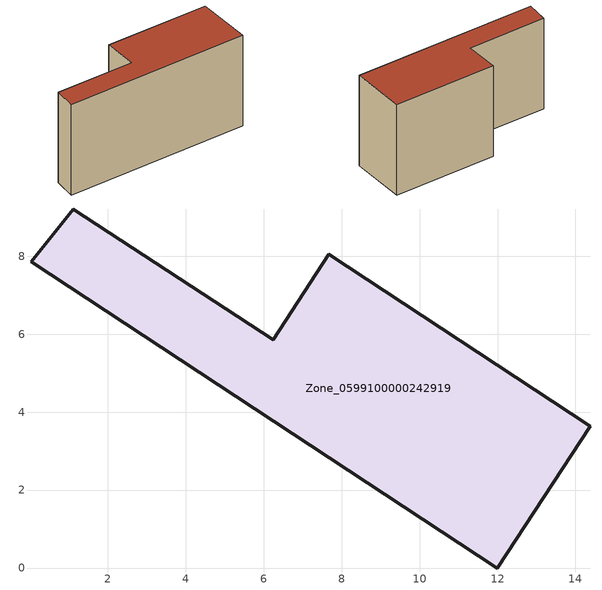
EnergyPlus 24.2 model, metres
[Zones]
Zone_0599100000242919
 floor ground (C_G): 6.24,5.86 7.67,8.05 14.38,3.64 11.99,0 0.04,7.86 1.12,9.21 z0
 wall outside (C_F): 7.67,8.05 6.24,5.86 1.12,9.21 0.04,7.86 11.99,0 14.38,3.64 7.67,8.05 z0:7.39
 roof outside (C_R): 1.12,9.21 0.04,7.86 11.99,0 14.38,3.64 7.67,8.05 6.24,5.86 z7.39
[BUILDING]
Pand.0599100000242919: North Axis=0; Terrain=City; Loads Convergence Tolerance Value=0.04; Temperature Convergence Tolerance Value=0.4; Solar Distribution=FullExterior; Maximum Number of Warmup Days=25; Minimum Number of Warmup Days=1
[Site:Location]
Rotterdam.The.Hague.AP_ZH_NLD Design_Conditions: Latitude=51.96; Longitude=4.45; Time Zone=1; Elevation=-4.5
[SITE:GROUNDTEMPERATURE:BUILDINGSURFACE]
18, 18, 18, 18, 18, 18, 18, 18, 18, 18, 18, 18
[MATERIAL] Thermal Absorptance=0.9; Solar Absorptance=0.7; Visible Absorptance=0.7
Name | Roughness | Thickness | Conductivity | Density | Specific Heat
G.TI.1946 | MediumSmooth | 0.15 | 1 | 540 | 1210
F.TI.1946 | Rough | 0.3 | 0.857143 | 1920 | 840
R.TI.1946 | MediumRough | 0.2 | 0.1 | 1500 | 1000
[CONSTRUCTION]
C_G: G.TI.1946
C_F: F.TI.1946
C_R: R.TI.1946
[ZONE]
Zone_0599100000242919: Type=1; Multiplier=1; Ceiling Height=Autocalculate; Volume=Autocalculate; Floor Area=autocalculate; Part of Total Floor Area=Yes
[ZONEINFILTRATION:DESIGNFLOWRATE]
Infil_Zone_0599100000242919: Zone or ZoneList or Space or SpaceList=Zone_0599100000242919; Schedule=AlwaysOn; Design Flow Rate Calculation Method=Flow/Area; Flow Rate per Floor Area=0.003; Constant Term Coefficient=1; Temperature Term Coefficient=0; Velocity Term Coefficient=0; Velocity Squared Term Coefficient=0
[HVACTEMPLATE:ZONE:IDEALLOADSAIRSYSTEM]
Zone_0599100000242919: Maximum Heating Supply Air Temperature=50; Minimum Cooling Supply Air Temperature=13; Maximum Heating Supply Air Humidity Ratio=0.0156; Minimum Cooling Supply Air Humidity Ratio=0.0077; Heating Limit=NoLimit; Cooling Limit=NoLimit; Dehumidification Control Type=ConstantSensibleHeatRatio; Cooling Sensible Heat Ratio=0.7; Dehumidification Setpoint=60; Humidification Control Type=None; Humidification Setpoint=30; Outdoor Air Method=None; Outdoor Air Flow Rate per Person=0.00944; Outdoor Air Flow Rate per Zone Floor Area=0; Outdoor Air Flow Rate per Zone=0; Demand Controlled Ventilation Type=None; Outdoor Air Economizer Type=NoEconomizer; Heat Recovery Type=None; Sensible Heat Recovery Effectiveness=0.7; Latent Heat Recovery Effectiveness=0.65
[ZONECONTROL:THERMOSTAT]
ThermostatControl_Zone_0599100000242919: Zone or ZoneList=Zone_0599100000242919; Control Type Schedule=DualSetpointControlType; Control 1=Thermostat_Zone_0599100000242919; Temperature Difference Between Cutout And Setpoint=0
[THERMOSTATSETPOINT:DUALSETPOINT]
Thermostat_Zone_0599100000242919: Heating Setpoint Temperature Schedule=HeatingSetpoint_Zone_0599100000242919; Cooling Setpoint Temperature Schedule=CoolingSetpoint_Zone_0599100000242919
[SCHEDULE:COMPACT]
HeatingSetpoint_Zone_0599100000242919: Through: 12/31, For: AllDays, Until: 24:00, 21
CoolingSetpoint_Zone_0599100000242919: Through: 12/31, For: AllDays, Until: 24:00, 24
DualSetpointControlType: Through: 12/31, For: AllDays, Until: 24:00, 4
AlwaysOn: Through: 12/31, For: AllDays, Until: 24:00, 1
